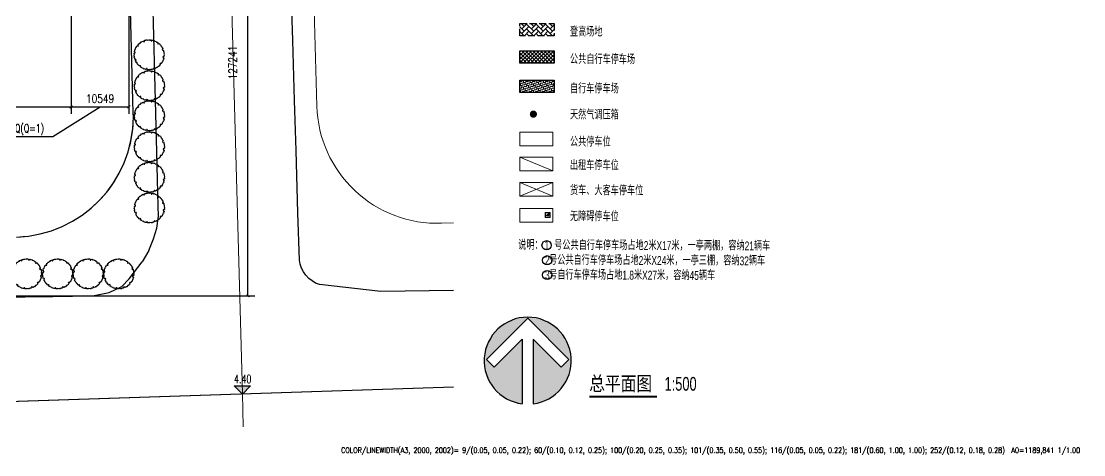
# Model space of a CAD drawing. Header units: metres. Extents: x 71066629 to 71645179, y 84793221 to 85208804.
# Drawn here: x 71451394 to 71645179, y 84793221 to 84872340 of the extents above; entities that cross this region are included whole.
import ezdxf
from ezdxf.enums import TextEntityAlignment as Align

# ---------------------------------------------------------------- set-up
doc = ezdxf.new("R2010")
doc.units = ezdxf.units.M
doc.header["$LTSCALE"] = 1000
for name, pattern in [('ACAD_ISO04W100', [30, 24, -3, 0, -3]), ('CONTINOUS', [15000, 5000, 5000, 5000]), ('DASH', [0.35, 0.25, -0.1]), ('DASHED', [19.049999999999997, 12.7, -6.35])]:
    doc.linetypes.add(name, pattern=pattern)
for name, color, linetype in [('A_N_DIM_SYMB', 3, 'Continuous'), ('A_N_PUB_TEXT', 7, 'Continuous'), ('A_SITEP_PLANT', 85, 'Continuous'), ('C-ICON', 7, 'Continuous'), ('DIM_SYMB', 3, 'Continuous'), ('G-ANNO-DIMS', 3, 'Continuous'), ('G-ANNO-LEGN', 3, 'Continuous'), ('G-ANNO-LEVL', 3, 'Continuous'), ('G-ANNO-TEXT', 7, 'Continuous'), ('G-FRIE-FLWL', 6, 'Continuous'), ('G-SDWK', 157, 'Continuous'), ('G-STRU', 134, 'Continuous'), ('G_DRIV_ROAD', 145, 'Continuous'), ('G_N_DIM_SYMB', 3, 'Continuous'), ('G_N_GUIDES', 3, 'DASH'), ('PROMPT', 1, 'Continuous'), ('PUB_DIM', 3, 'Continuous'), ('PUB_TEXT', 7, 'Continuous')]:
    doc.layers.add(name, color=color, linetype=linetype)
for name, color, linetype, lineweight in [('G-OTHR', 169, 'Continuous', 13), ('G-PARG', 35, 'Continuous', 13), ('G-PATT-251', 251, 'Continuous', 13), ('G-ROAD-CNTR', 24, 'DASHED', 13), ('G-ROAD-市政', 1, 'Continuous', 13)]:
    doc.layers.add(name, color=color, linetype=linetype, lineweight=lineweight)
doc.styles.add('_TCH_DIM', font='SIMPLEX', dxfattribs={"bigfont": 'GBCBIG'})
doc.styles.add('dim_font', font='SIMPLEX.shx', dxfattribs={"width": 0.8})
doc.styles.add('GAD A', font='$ gad e.shx', dxfattribs={"width": 0.7, "bigfont": '$ gad c.shx'})
doc.styles.add('IICON0', font='romans.shx', dxfattribs={"width": 0.75, "bigfont": 'hztxt.shx'})
doc.styles.add('黑体', font='simhei.ttf', dxfattribs={"width": 0.8})
doc.dimstyles.new('DIMN500', dxfattribs={"dimscale": 5, "dimtxt": 300, "dimasz": 100, "dimexe": 250, "dimexo": 300, "dimgap": 150, "dimtad": 1, "dimdec": 0, "dimzin": 0, "dimdsep": 46, "dimtxsty": 'dim_font', "dimblk": 'ARCHTICK', "dimcen": 0.09, "dimclrt": 7, "dimazin": 2, "dimtfac": 1, "dimtdec": 0, "dimtix": 1, "dimtmove": 2, "dimatfit": 3, "dimldrblk": 'ARCHTICK', "dimtolj": 1, "dimtzin": 0, "dimarcsym": 0})

# ---------------------------------------------------------------- blocks, each defined once
blk = doc.blocks.new('A$C5AEE436A')
at = {"layer": 'G_N_DIM_SYMB'}
h = blk.add_hatch(color=256, dxfattribs=at)
edge = h.paths.add_edge_path()
edge.add_line((9196.230229021865, 16703.83794711239), (13950.29753619048, 11252.60724384543))
edge.add_line((13950.29753619042, 11252.60724384544), (15445.83796202583, 12556.87062805249))
edge.add_line((15445.83796202578, 12556.87062805216), (8465.252439540578, 20561.12880705902))
edge.add_line((8465.252439540927, 20561.12880705905), (460.9366385134053, 13580.60935716526))
edge.add_line((460.9366385134635, 13580.6093571652), (1765.20002272015, 12085.06893132953))
edge.add_line((1765.20002272015, 12085.06893132985), (7216.46996896551, 16839.09124033219))
edge.add_line((7216.469968965452, 16839.09124033217), (6410.796680697706, 5046.106975546121))
edge.add_arc((7937.44667751895, 12835.41028439219), 7937.499999999999, -86.72750534301917, 258.9109830940642, ccw=False)
edge.add_line((8390.55694075406, 4910.853682326357), (9196.230229021807, 16703.83794711239))
at = {"layer": 'G_N_DIM_SYMB', "color": 60}
for p, q in [((8465.25243954081, 20561.12880705786), (460.9366385228932, 13580.60935716692)), ((8465.25243954081, 20561.12880705786), (15445.8379620167, 12556.87062805513)), ((7216.4699689509, 16839.09124033141), (1765.200022728764, 12085.06893132752)), ((7216.4699689509, 16839.09124033141), (6410.79668068327, 5046.10697554826)), ((9196.230229036184, 16703.83794710966), (8390.556940768613, 4910.853682326531)), ((9196.230229036184, 16703.83794710966), (13950.29753618164, 11252.60724384425)), ((460.9366385228932, 13580.60935716692), (1765.200022728764, 12085.06893132752)), ((15445.8379620167, 12556.87062805513), (13950.29753618164, 11252.60724384425))]:
    blk.add_line(p, q, dxfattribs=at)
blk.add_arc((7937.446677518776, 12835.41028439251), 7937.5, 273.2724946569808, 258.9109830940643, dxfattribs=at)
blk = doc.blocks.new('A$C38106CB6')
at = {"layer": 'G-PATT-251'}
h = blk.add_hatch(dxfattribs=at)
h.set_pattern_fill('ANSI31', color=256, scale=5, style=0)
h.set_pattern_definition([(45, (-71209791.99704587, -85157245.23086545), (-5.61266007566822, 5.612660075668221), [])])
h.paths.add_polyline_path([(149.7117036134005, 1006.796624422073), (149.7117036134005, 106.7966244220734), (1049.7117036134, 106.7966244220734), (1049.7117036134, 1006.796624422073)])
h.paths.add_polyline_path([(989.7117036134005, 946.7966244220734), (989.7117036134005, 166.7966244220734), (209.7117036134005, 166.7966244220734), (209.7117036134005, 946.7966244220734)], flags=16)
h.paths.add_polyline_path([(552.1376763123517, 736.4052282798434), (570.225441083312, 616.1644047349691), (655.7453811615705, 616.1644047349691), (655.7453811615705, 586.1644047349691), (574.7383255362511, 586.1644047349691), (581.3981340527534, 541.8924413472415), (732.8742359131573, 541.8924413472415), (817.1576011329888, 357.2008129656315), (871.3123749494553, 394.0790454894304), (886.7212352454661, 368.2767139524221), (804.6359810680152, 312.3784269243479), (713.5884729176761, 511.8924413472414), (550.517225816846, 511.8924413472413), (507.7114481038993, 796.4495454681413, -2.071923689746837)], flags=0)
h.paths.add_polyline_path([(518.0863636285067, 565.0823475873794, 1.302162678330409), (728.5651631994123, 422.01045842451), (745.0324960370884, 385.925300810307, -1.28415917180874), (518.0863636285067, 602.3013913115498)], flags=0)
at = {"layer": 'G-OTHR', "linetype": 'CONTINOUS'}
for p, q in [((209.7117036134005, 946.7966244220734), (989.7117036134005, 946.7966244220734)), ((209.7117036134005, 166.7966244220734), (209.7117036134005, 946.7966244220734)), ((989.7117036134005, 166.7966244220734), (209.7117036134005, 166.7966244220734)), ((989.7117036134005, 946.7966244220734), (989.7117036134005, 166.7966244220734))]:
    blk.add_line(p, q, dxfattribs=at)
at = {"layer": 'G-OTHR', "linetype": 'CONTINOUS', "ltscale": 0.03}
for p, q in [((507.7114481031895, 796.4495454728603), (550.5172258168459, 511.8924413472414)), ((518.0863636285067, 565.082347497344), (518.0863636285067, 602.3013915717602)), ((550.5172258168459, 511.8924413472414), (713.588472917676, 511.8924413472414)), ((552.1376763135195, 736.4052282720804), (570.225441083312, 616.1644047349691)), ((570.225441083312, 616.1644047349691), (655.7453811615705, 616.1644047349691)), ((574.7383255362511, 586.1644047349691), (655.7453811615705, 586.1644047349691)), ((574.7383255362511, 586.1644047349691), (581.3981340527534, 541.8924413472414)), ((581.3981340527534, 541.8924413472414), (732.8742359131575, 541.8924413472414)), ((655.7453811615705, 616.1644047349691), (655.7453811615705, 586.1644047349691)), ((713.588472917676, 511.8924413472414), (804.6359810680151, 312.3784269243479)), ((728.5651631653309, 422.0104584991932), (745.0324961543083, 385.925300553441)), ((732.8742359131575, 541.8924413472414), (817.1576011329889, 357.2008129656315)), ((804.6359810680151, 312.3784269243479), (886.7212352454662, 368.2767139524221)), ((817.1576011329889, 357.2008129656315), (871.3123749494553, 394.0790454894304)), ((886.7212352454662, 368.2767139524221), (871.3123749494553, 394.0790454894304))]:
    blk.add_line(p, q, dxfattribs=at)
at = {"layer": 'G-OTHR', "linetype": 'CONTINOUS'}
blk.add_lwpolyline([(149.7117036134005, 1006.796624422073), (1049.7117036134, 1006.796624422073), (1049.7117036134, 106.7966244220734), (149.7117036134005, 106.7966244220734)], close=True, dxfattribs=at)
at = {"layer": 'G-OTHR', "linetype": 'CONTINOUS', "ltscale": 0.03}
for centre, radius, start, end in [((604.218173712492, 465.4364607483149), 161.7117742355913, 122.1830192651657, 330.548645967697), ((604.218173712492, 465.4364607483149), 131.7117742355913, 130.8394461421358, 340.7491414478446), ((553.7813767939806, 784.0788206607103), 47.70191989606246, 268.0253258529021, 164.969458534462)]:
    blk.add_arc(centre, radius, start, end, dxfattribs=at)
blk = doc.blocks.new('BRANCHD', base_point=(0.5, 0.5))
for p, q in [((0.9505596254410227, 0.743297436128509), (0.9314632446002771, 0.7538736432298557)), ((0.9620405252218217, 0.6940026134366691), (0.9505596254410227, 0.743297436128509)), ((0.9742183128197739, 0.6874965599933831), (0.9620405252218217, 0.6940026134366691)), ((0.9697365129869726, 0.5872572432749065), (0.9936420849502089, 0.5940171824764761)), ((0.9697365129869726, 0.5708106159599874), (0.9697365129869726, 0.5872572432749065)), ((1.008048233500921, 0.5502635966295678), (0.9697365129869726, 0.5708106159599874)), ((0.9865236434099081, 0.6682046705638996), (0.9742183128197739, 0.6874965599933831)), ((0.9820690817241038, 0.647302361335638), (0.9865236434099081, 0.6682046705638996)), ((0.9972671223133035, 0.6196268809602271), (0.9820690817241038, 0.647302361335638)), ((0.9936420849502089, 0.5940171824764761), (0.9972671223133035, 0.6196268809602271)), ((0.9984505427080577, 0.5038736432298557), (1.008135802567131, 0.5200449615237905)), ((1.008135802567131, 0.5200449615237905), (1.008048233500921, 0.5502635966295678))]:
    blk.add_line(p, q)
blk = doc.blocks.new('A$C203C35CE')
at = {"layer": 'A_SITEP_PLANT', "extrusion": (0, 0, -1), "xscale": 2981.739130434755, "yscale": 2981.739130434784, "zscale": -2981.739130434782}
blk.add_blockref('BRANCHD', (-1526.186619581713, 1526.186955187266), dxfattribs=at)
at = {"layer": 'A_SITEP_PLANT', "extrusion": (0, 0, -1), "yscale": 2981.739130434784, "zscale": -2981.739130434782}
for xscale, rotation in [(2981.739130434794, 30.00000000017587), (2981.739130434763, 60.00000000017639), (2981.739130434784, 90), (2981.739130434768, 120.0000000001762), (2981.739130434778, 150.0000000001759), (2981.739130434778, 330.0000000001759), (2981.739130434755, 180.0000000001761), (2981.739130434768, 300.0000000001762), (2981.739130434784, 270), (2981.739130434763, 240.0000000001764), (2981.739130434794, 210.0000000001758)]:
    blk.add_blockref('BRANCHD', (-1526.186619581713, 1526.186955187266), dxfattribs=dict(at, xscale=xscale, rotation=rotation))
blk = doc.blocks.new('A$C237376EB')
at = {"layer": 'G-ROAD-CNTR', "linetype": 'ACAD_ISO04W100'}
for p, q in [((904.5850735462882, 755.837459716), (914.4131500020885, 392.261583215397)), ((730.1472124024585, 386.1532492020342), (952.9444641091541, 393.376466302012)), ((914.4131500021322, 392.261583215397), (914.5782686955936, 386.1532492020342))]:
    blk.add_line(p, q, dxfattribs=at)
at = {"layer": 'G-ROAD-市政', "linetype": 'Continuous'}
for p, q in [((923.0207605612086, 628.9417477534007), (928.0007615415088, 444.7136101800425)), ((894.5242697478825, 443.3912587170926), (892.6327412352693, 513.3656977636856)), ((950.705606402742, 423.3196435003483), (952.9444641091395, 423.3922285755252))]:
    blk.add_line(p, q, dxfattribs=at)
for centre, start, end in [((949.992728098965, 445.3080905697279), 181.5484252843632, 271.8569125391242), ((872.5323031903827, 442.7967783274071), 271.8569125391242, 1.548425284363142)]:
    blk.add_arc(centre, 22, start, end, dxfattribs=at)
blk = doc.blocks.new('_ARCHTICK')
at = {"color": 0, "linetype": 'ByBlock', "const_width": 0.4}
blk.add_lwpolyline([(-0.5, -0.5), (0.5, 0.5)], dxfattribs=at)
blk = doc.blocks.new('*D66')
at = {"layer": 'Defpoints', "color": 0, "transparency": 16777216}
for p in [(71438695.04677108, 84949470.61214869), (71492748.90907273, 84949470.61214869), (71438695.04677108, 84822229.99999999)]:
    blk.add_point(p, dxfattribs=at)
at = {"layer": 'PUB_DIM', "color": 0, "lineweight": -2, "transparency": 16777216}
for p, q in [((71440195.04677108, 84949470.61214869), (71493998.90907273, 84949470.61214869)), ((71492748.90907273, 84822229.99999999), (71492748.90907273, 84949470.61214869)), ((71440195.04677108, 84822229.99999999), (71493998.90907273, 84822229.99999999))]:
    blk.add_line(p, q, dxfattribs=at)
at = {"layer": 'PUB_DIM', "color": 0, "lineweight": -2, "transparency": 16777216, "xscale": 500, "yscale": 500, "zscale": 500}
for p, rotation in [((71492748.90907273, 84949470.61214869), 90), ((71492748.90907273, 84822229.99999999), 270)]:
    blk.add_blockref('_ARCHTICK', p, dxfattribs=dict(at, rotation=rotation))
at = {"layer": 'PUB_DIM', "color": 7, "transparency": 16777216, "insert": (71489963.92452511, 84864797.15771204), "char_height": 1500, "attachment_point": 5, "rotation": 90, "style": 'dim_font'}
blk.add_mtext('\\A1;127241', dxfattribs=at)
blk = doc.blocks.new('*D102')
at = {"layer": 'Defpoints', "color": 0, "transparency": 16777216}
for p in [(71321068.77615982, 84884851.58074996), (71460491.45304935, 84884851.58075021), (71460491.45304935, 84856704.44689575)]:
    blk.add_point(p, dxfattribs=at)
at = {"layer": 'G-ANNO-DIMS', "color": 0, "lineweight": -2, "transparency": 16777216}
for p, q in [((71321068.77615982, 84883351.58074996), (71321068.77615982, 84855454.44689575)), ((71460491.45304935, 84883351.58075021), (71460491.45304935, 84855454.44689575)), ((71321068.77615982, 84856704.44689575), (71460491.45304935, 84856704.44689575))]:
    blk.add_line(p, q, dxfattribs=at)
at = {"layer": 'G-ANNO-DIMS', "color": 0, "lineweight": -2, "transparency": 16777216, "xscale": 500, "yscale": 500, "zscale": 500, "rotation": 180}
blk.add_blockref('_ARCHTICK', (71321068.77615982, 84856704.44689575), dxfattribs=at)
at = {"layer": 'G-ANNO-DIMS', "color": 0, "lineweight": -2, "transparency": 16777216, "xscale": 500, "yscale": 500, "zscale": 500}
blk.add_blockref('_ARCHTICK', (71460491.45304935, 84856704.44689575), dxfattribs=at)
at = {"layer": 'G-ANNO-DIMS', "color": 7, "transparency": 16777216, "insert": (71390780.11460459, 84858204.44689575), "char_height": 1500, "attachment_point": 5, "style": 'dim_font'}
blk.add_mtext('\\A1;139423', dxfattribs=at)
blk = doc.blocks.new('*D103')
at = {"layer": 'Defpoints', "color": 0, "transparency": 16777216}
for p in [(71460491.45304935, 84884851.58075021), (71471040.55402061, 84884851.58075023), (71471040.55402061, 84856704.4468959)]:
    blk.add_point(p, dxfattribs=at)
at = {"layer": 'G-ANNO-DIMS', "color": 0, "lineweight": -2, "transparency": 16777216}
for p, q in [((71460491.45304935, 84883351.58075021), (71460491.45304935, 84855454.4468959)), ((71471040.55402061, 84883351.58075023), (71471040.55402061, 84855454.4468959)), ((71460491.45304935, 84856704.4468959), (71471040.55402061, 84856704.4468959))]:
    blk.add_line(p, q, dxfattribs=at)
at = {"layer": 'G-ANNO-DIMS', "color": 0, "lineweight": -2, "transparency": 16777216, "xscale": 500, "yscale": 500, "zscale": 500, "rotation": 180}
blk.add_blockref('_ARCHTICK', (71460491.45304935, 84856704.4468959), dxfattribs=at)
at = {"layer": 'G-ANNO-DIMS', "color": 0, "lineweight": -2, "transparency": 16777216, "xscale": 500, "yscale": 500, "zscale": 500}
blk.add_blockref('_ARCHTICK', (71471040.55402061, 84856704.4468959), dxfattribs=at)
at = {"layer": 'G-ANNO-DIMS', "color": 7, "transparency": 16777216, "insert": (71465766.00353497, 84858204.4468959), "char_height": 1500, "attachment_point": 5, "style": 'dim_font'}
blk.add_mtext('\\A1;10549', dxfattribs=at)

msp = doc.modelspace()

# ---------------------------------------------------------------- hatches: boundary and pattern name
at = {"layer": 'G-ANNO-LEVL'}
msp.add_hatch(color=256, dxfattribs=at).paths.add_polyline_path([(71491725.4546681, 84804278.17100671), (71490225.4546681, 84805778.17100671), (71493225.4546681, 84805778.17100671)])
at = {"layer": 'G-PATT-251'}
h = msp.add_hatch(dxfattribs=at)
h.set_pattern_fill('AR-HBONE', color=256, scale=1000, style=0)
h.set_pattern_definition([(45, (529423.0381925702, -286016.7324359119), (5.551115123125783e-14, 862.1045876226387), [1828.8, -609.6]), (135, (529854.0901925704, -285585.6804359119), (5.551115123125783e-14, 862.1045876226387), [1828.8, -609.6])])
h.paths.add_polyline_path([(71542342.89504547, 84871929.30875936), (71548589.59057528, 84871929.30875936), (71548589.59057528, 84869693.09403849), (71542342.89504547, 84869693.09403849)])
h = msp.add_hatch(dxfattribs=at)
h.set_pattern_fill('ANSI37', color=256, scale=300, style=0)
h.set_pattern_definition([(45, (529423.0381925702, -286016.7324359119), (-336.7596045400932, 336.7596045400933), []), (135, (529423.0381925702, -286016.7324359119), (-336.7596045400933, -336.7596045400932), [])])
h.paths.add_polyline_path([(71542342.89504547, 84866907.9286618), (71548589.59057528, 84866907.9286618), (71548589.59057528, 84864671.71394092), (71542342.89504547, 84864671.71394092)])
h = msp.add_hatch(dxfattribs=at)
h.set_pattern_fill('S形人行道砖', color=256, scale=300, style=0)
h.set_pattern_definition([(0, (529423.0381925702, -286016.7324359119), (450, 150), [300, -900]), (90, (529423.0381925702, -286016.7324359119), (-299.9999999999999, 300), [300, -900]), (45, (529423.0381925702, -285716.7324359119), (450.0000000085611, 150.0000000028537), [212.16, -636.36, 212.16, -636.3762747599999])])
h.paths.add_polyline_path([(71542342.89504547, 84861576.93763018), (71548589.59057528, 84861576.93763018), (71548589.59057528, 84859340.7229093), (71542342.89504547, 84859340.7229093)])

# ---------------------------------------------------------------- linework, layer by layer
at = {"layer": 'A_N_DIM_SYMB', "const_width": 350}
msp.add_lwpolyline([(71554982.95254567, 84803829.21734895), (71567320.08334737, 84803829.21734895)], dxfattribs=at)
at = {"layer": 'DIM_SYMB'}
msp.add_lwpolyline([(71431054.86012644, 84851289.6670636), (71457129.93388742, 84851289.6670636), (71465764.84561534, 84856704.44689587)], dxfattribs=at)
at = {"layer": 'G-ANNO-LEGN', "const_width": 649.3338144376875}
msp.add_lwpolyline([(71544475.66191372, 84855379.7099387, 1), (71545124.99572814, 84855379.7099387, 1)], format="xyb", close=True, dxfattribs=at)
at = {"layer": 'G-ANNO-LEVL'}
for p, q in [((71491725.4546681, 84804278.17100671), (71490225.4546681, 84805778.17100671)), ((71490225.4546681, 84805778.17100671), (71493225.4546681, 84805778.17100671)), ((71491725.4546681, 84804278.17100671), (71493225.4546681, 84805778.17100671))]:
    msp.add_line(p, q, dxfattribs=at)
at = {"layer": 'G-ANNO-TEXT'}
for centre in [(71547206.31792207, 84831457.58795343), (71547307.82116319, 84828718.47219765), (71547307.82116319, 84826029.45841815)]:
    msp.add_circle(centre, 839.7007963643764, dxfattribs=at)
at = {"layer": 'G-FRIE-FLWL', "linetype": 'DASH', "ltscale": 5}
msp.add_lwpolyline([(71542342.89504547, 84871929.30875936), (71548589.59057528, 84871929.30875936), (71548589.59057528, 84869693.09403849), (71542342.89504547, 84869693.09403849)], close=True, dxfattribs=at)
at = {"layer": 'G-PARG'}
for p, q in [((71542342.89504547, 84847511.69476494), (71548342.89533046, 84845011.6946462)), ((71548342.89533046, 84840429.84781915), (71542342.89504547, 84842929.8479379)), ((71548342.89533046, 84842929.84793791), (71542342.89504544, 84840429.84781915))]:
    msp.add_line(p, q, dxfattribs=at)
for points in [[(71548342.89533046, 84849593.54147324), (71542342.89504544, 84849593.54147324), (71542342.89504547, 84852093.54159199), (71548342.89533046, 84852093.541592), (71548342.89533046, 84849593.54147324)], [(71548342.89533046, 84845011.6946462), (71542342.89504544, 84845011.6946462), (71542342.89504547, 84847511.69476494), (71548342.89533046, 84847511.69476496), (71548342.89533046, 84845011.6946462)], [(71548342.89533046, 84840429.84781915), (71542342.89504544, 84840429.84781915), (71542342.89504547, 84842929.8479379), (71548342.89533046, 84842929.84793791), (71548342.89533046, 84840429.84781915)], [(71548342.89533046, 84835680.12867242), (71542342.89504544, 84835680.12867242), (71542342.89504547, 84838180.12879117), (71548342.89533046, 84838180.12879118), (71548342.89533046, 84835680.12867242)]]:
    msp.add_lwpolyline(points, dxfattribs=at)
at = {"layer": 'G-SDWK'}
for p, q in [((71475745.90044701, 84862563.08017169), (71475208.94094552, 84882638.70740631)), ((71476109.3460714, 84848465.10985854), (71475745.90044701, 84862563.08017169)), ((71476238.85356246, 84843459.7904898), (71476109.3460714, 84848465.10985854)), ((71476364.00000006, 84838594.00000006), (71476238.85356246, 84843459.7904898)), ((71476411.00000009, 84836769.00000009), (71476364.00000006, 84838594.00000006)), ((71476135.99999994, 84834557.00000003), (71476411.00000009, 84836769.00000009)), ((71475540.83337472, 84832649.51555972), (71476135.99999994, 84834557.00000003)), ((71474685.98152518, 84830510.30880262), (71475540.83337472, 84832649.51555972)), ((71474685.98152518, 84830510.30880262), (71473457.64651887, 84828416.5343599)), ((71471085.9332164, 84825351.07086027), (71473457.64651887, 84828416.5343599)), ((71467408.00000007, 84822855.99999993), (71469740, 84823952.00000004)), ((71469740, 84823952.00000004), (71471085.9332164, 84825351.07086027)), ((71434621.13908836, 84821814.30287954), (71457156.9303455, 84822129.30312653)), ((71457156.9303455, 84822129.30312653), (71464361.00000004, 84822229.99999999)), ((71464361.00000004, 84822229.99999999), (71467408.00000007, 84822855.99999993))]:
    msp.add_line(p, q, dxfattribs=at)
msp.add_lwpolyline([(71530253.14093038, 84823196.9652278), (71516977.9999999, 84822989.00000006), (71505816.83176002, 84824265.72520356, -0.2952659307057265), (71502124.00000007, 84828760.00000001), (71501863.46870449, 84837362.43815312), (71501517.60813358, 84848759.81745689), (71501242.19149168, 84857846.02990814), (71500908.84260997, 84868843.47268578), (71500591.99570082, 84880088.52149445), (71500391.52255988, 84887594.28153944), (71500100.16880651, 84899132.46107264), (71499838.64049967, 84910077.0913809), (71499579.58605476, 84920618.18373528), (71499327.76967876, 84930371.1806389), (71498869.12589596, 84948127.7008981), (71498256.91339031, 84970313.22133622), (71497993.6097884, 84980105.96280037), (71497509.75617683, 84998144.08373219), (71497301.16312017, 85005918.99745148)], format="xyb", dxfattribs=at)
at = {"layer": 'G-STRU'}
for points in [[(71542342.89504547, 84866907.9286618), (71548589.59057528, 84866907.9286618), (71548589.59057528, 84864671.71394092), (71542342.89504547, 84864671.71394092)], [(71542342.89504547, 84861576.93763018), (71548589.59057528, 84861576.93763018), (71548589.59057528, 84859340.7229093), (71542342.89504547, 84859340.7229093)]]:
    msp.add_lwpolyline(points, close=True, dxfattribs=at)
at = {"layer": 'G_DRIV_ROAD'}
for p, q in [((71471833.0078125, 84855542.23632812), (71471208.19091797, 84878652.58789062)), ((71471840.8203125, 84854892.63916016), (71471833.0078125, 84855542.23632812))]:
    msp.add_line(p, q, dxfattribs=at)
msp.add_arc((71449843.30220512, 84854945.33152066), 21997.58121634544, 271.8509988928467, 359.8627552398423, dxfattribs=at)
at = {"layer": 'PROMPT'}
msp.add_line((71530253.1409304, 84805527.26111038), (71418854.51507705, 84801915.65256038), dxfattribs=at)

# ---------------------------------------------------------------- block references
at = {"layer": 'A_SITEP_PLANT', "xscale": 1.8, "yscale": 1.8, "zscale": 1.8, "rotation": 270}
for p in [(71471969.32582042, 84868970.65930466), (71472017.85264005, 84863320.74184212), (71472017.85264005, 84857835.11162274), (71472017.85264005, 84852176.61678521), (71472017.85264005, 84846600.86836664), (71472017.85264005, 84841025.11994796)]:
    msp.add_blockref('A$C203C35CE', p, dxfattribs=at)
at = {"layer": 'A_SITEP_PLANT', "xscale": 1.8, "yscale": 1.8, "zscale": 1.8}
for p in [(71449622.27511835, 84823484.31651612), (71455280.76995587, 84823484.31651612), (71460856.51837444, 84823484.31651612), (71466432.26679313, 84823484.31651612)]:
    msp.add_blockref('A$C203C35CE', p, dxfattribs=at)
at = {"layer": 'G-OTHR', "rotation": 90}
msp.add_blockref('A$C38106CB6', (71547943.20392136, 84836363.58307719), dxfattribs=at)
at = {"layer": 'G_N_DIM_SYMB', "rotation": 3.908259025133484}
msp.add_blockref('A$C5AEE436A', (71536721.90646346, 84797044.45811988), dxfattribs=at)
at = {"layer": 'G_N_GUIDES', "xscale": 1000, "yscale": 1000, "zscale": 1000}
msp.add_blockref('A$C237376EB', (70577308.67682125, 84412150.79480837), dxfattribs=at)

# ---------------------------------------------------------------- texts
at = {"layer": 'A_N_PUB_TEXT', "style": '_TCH_DIM', "width": 0.7058823529411765}
msp.add_text('4.40', height=1487.5, dxfattribs=at).set_placement((71490215.4546681, 84806303.17100671))
at = {"layer": 'C-ICON', "color": 116, "style": 'IICON0', "width": 0.7}
msp.add_text('COLOR/LINEWIDTH(A3, 2000, 2002)= 9/(0.05, 0.05, 0.22); 60/(0.10, 0.12, 0.25); 100/(0.20, 0.25, 0.35); 101/(0.35, 0.50, 0.55); 116/(0.05, 0.05, 0.22); 181/(0.60, 1.00, 1.00); 252/(0.12, 0.18, 0.28)  A0=1189,841 1/1.00       ', height=1000.000047497451, dxfattribs=at).set_placement((71648628.93065026, 84793554.04378478), align=Align.RIGHT)
msp.add_text('COLOR/LINEWIDTH(A3, 2000, 2002)= 9/(0.05, 0.05, 0.22); 60/(0.10, 0.12, 0.25); 100/(0.20, 0.25, 0.35); 101/(0.35, 0.50, 0.55); 116/(0.05, 0.05, 0.22); 181/(0.60, 1.00, 1.00); 252/(0.12, 0.18, 0.28)  A0=1189,841 1/1.00       ', height=1000.000047497451, dxfattribs=at).set_placement((71648628.93065026, 84793554.04378478), align=Align.RIGHT)
at = {"layer": 'DIM_SYMB', "color": 7, "style": '_TCH_DIM', "width": 0.7058823529411765}
msp.add_text('>8Q(Q=1)', height=1487.5, dxfattribs=at).set_placement((71448263.42409126, 84852057.4169873))
at = {"layer": 'G-ANNO-TEXT', "style": 'GAD A', "width": 0.7}
for s, p in [('登高场地', (71551471.75014949, 84869576.64406341)), ('公共自行车停车场', (71551471.75014949, 84864555.26396585)), ('自行车停车场', (71551471.75014949, 84859224.27293423)), ('天然气调压箱', (71551471.75014949, 84854448.66644211)), ('公共停车位', (71551471.75014949, 84849499.62507735)), ('出租车停车位', (71551471.75043447, 84845212.87879732)), ('货车、大客车停车位', (71551471.75043447, 84840631.03197028)), ('无障碍停车位', (71551471.75014949, 84835881.31282355)), ('说明：     号公共自行车停车场占地2米X17米，一亭两棚，容纳21辆车', (71542018.22260232, 84830666.41039257)), ('1', (71546821.39243884, 84830667.22224484)), ('2', (71546922.89567997, 84827928.10648906)), ('     号公共自行车停车场占地2米X24米，一亭三棚，容纳32辆车', (71545545.30827917, 84827927.29463679)), ('3', (71546922.89567997, 84825239.09270956)), ('     号自行车停车场占地1.8米X27米，容纳45辆车', (71545545.30827917, 84825238.28085728))]:
    msp.add_text(s, height=1631.004444280777, rotation=359.7954958638621, dxfattribs=at).set_placement(p)
at = {"layer": 'PUB_TEXT'}
for s, height, style, width, p in [('总平面图', 2628.691983122363, '黑体', 0.8, (71554982.95254567, 84804913.18359368)), ('1:500', 2500, 'GAD A', 0.7, (71568720.08334737, 84804913.18359368))]:
    msp.add_text(s, height=height, dxfattribs=dict(at, style=style, width=width)).set_placement(p)

# ---------------------------------------------------------------- dimensions: what is measured, and where the dimension line sits
at = {"layer": 'G-ANNO-DIMS'}
for p1, p2, distance, picture, middle in [((71321068.77615982, 84884851.58074996), (71460491.45304935, 84884851.58075021), -28147.133854463693, '*D102', (71390780.11460459, 84858204.44689575)), ((71460491.45304935, 84884851.58075021), (71471040.55402061, 84884851.58075023), -28147.133854329582, '*D103', (71465766.00353497, 84858204.4468959))]:
    dim = msp.add_aligned_dim(p1=p1, p2=p2, distance=distance, dimstyle='DIMN500', dxfattribs=at)
    dim.commit()
    dim.dimension.update_dxf_attribs({"geometry": picture, "text_midpoint": middle})
at = {"layer": 'PUB_DIM'}
dim = msp.add_linear_dim(base=(71492748.90907273, 84949470.61214869), p1=(71438695.04677108, 84822229.99999999), p2=(71438695.04677108, 84949470.61214869), angle=90, dimstyle='DIMN500', dxfattribs=at)
dim.commit()
dim.dimension.update_dxf_attribs({"geometry": '*D66', "text_midpoint": (71489963.92452511, 84864797.15771204), "dimtype": 129})

doc.saveas('drawing.dxf')
